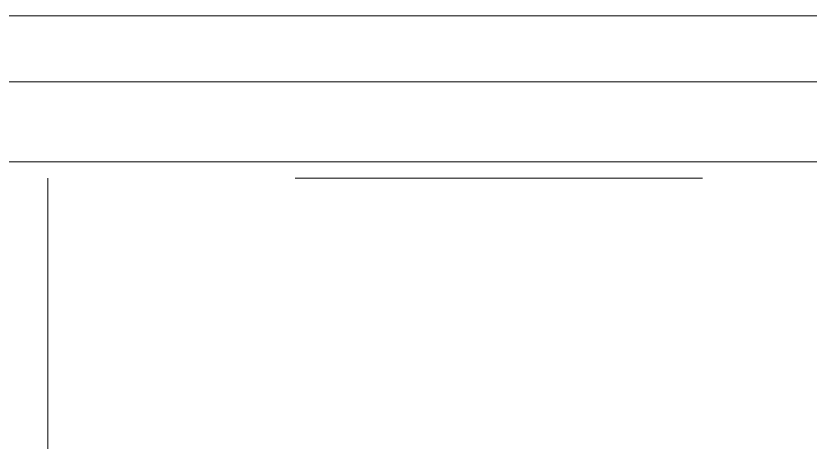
# Model space of a CAD drawing. Header units: millimetres. Extents: x 48966 to 155647, y -43515 to 26217.
# Drawn here: x 71832 to 74307, y 24595 to 25922 of the extents above; entities that cross this region are included whole.
import ezdxf

# ---------------------------------------------------------------- set-up
doc = ezdxf.new("R2010")
doc.units = ezdxf.units.MM
doc.linetypes.add('Осевые', pattern=[6350, 1270, -952.5, 3175, -952.5])
for name, color, linetype, lineweight in [('Оси-2', 7, 'Осевые', 9), ('Перекрытия', 7, 'Continuous', 9), ('Стены', 7, 'Continuous', 9)]:
    doc.layers.add(name, color=color, linetype=linetype, lineweight=lineweight)

msp = doc.modelspace()

# ---------------------------------------------------------------- linework, layer by layer
at = {"layer": 'Оси-2'}
for p, q in [((150171.6, 25417.1), (50565.6, 25417.1)), ((71931.6, 25417.1), (71931.6, -41737.8))]:
    msp.add_line(p, q, dxfattribs=at)
at = {"layer": 'Перекрытия'}
for p, q in [((116431.3, 25717.1), (62010.2, 25717.1)), ((79231.6, 25467.1), (65481.6, 25467.1))]:
    msp.add_line(p, q, dxfattribs=at)
at = {"layer": 'Стены'}
for p, q in [((62013.6, 25922.1), (117136.3, 25922.1)), ((61731.6, 25717.1), (117135.4, 25717.1)), ((117135.3, 25717.1), (62013.6, 25717.1)), ((117189.7, 25467.1), (61731.6, 25467.1))]:
    msp.add_line(p, q, dxfattribs=at)

doc.saveas('drawing.dxf')
